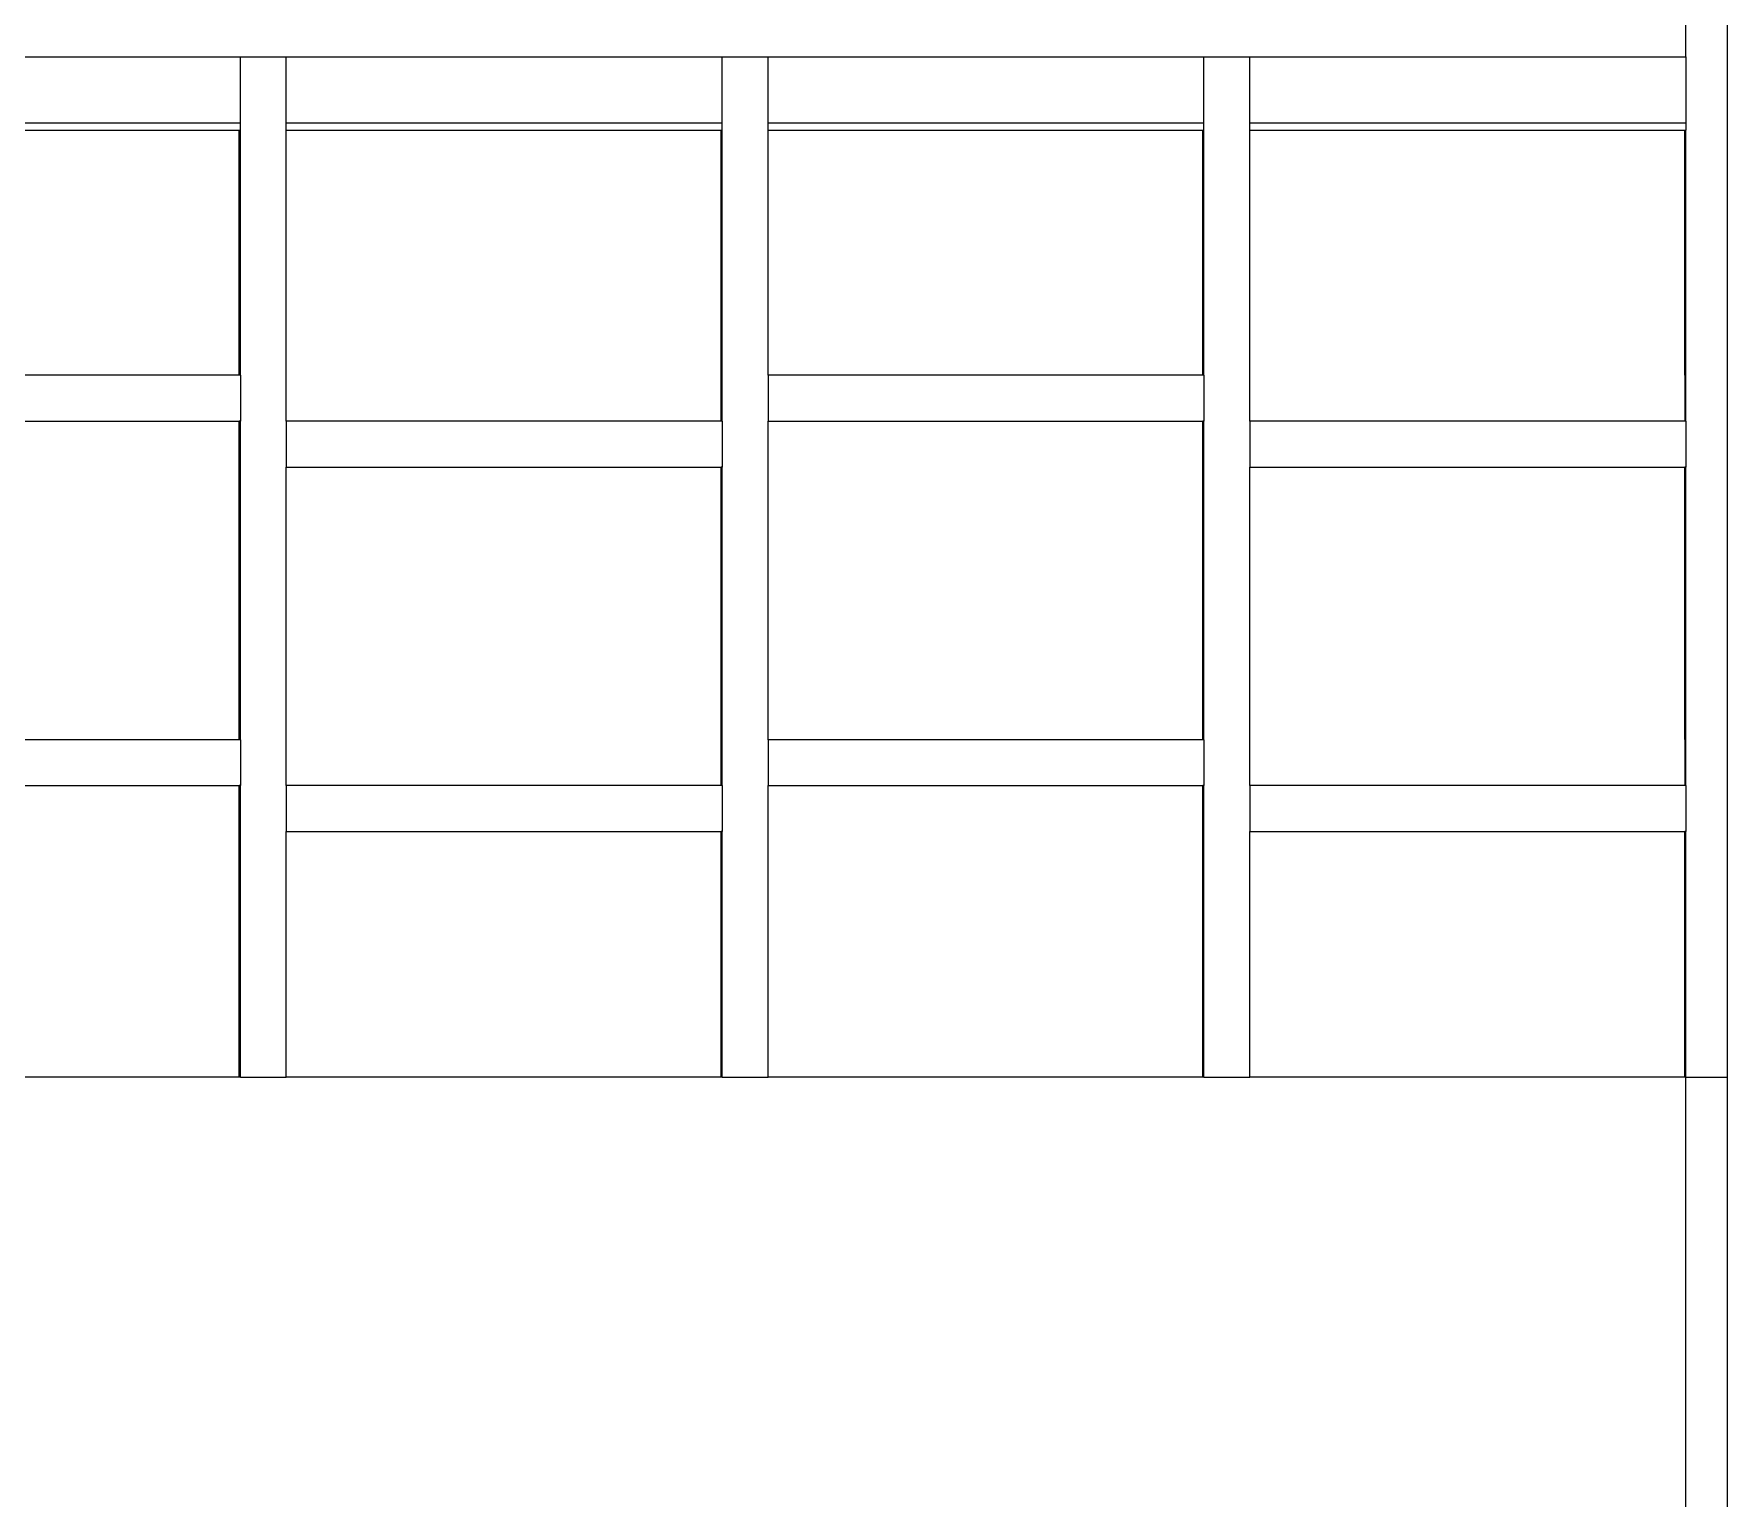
# Model space of a CAD drawing. Header units: metres. Extents: x -59 to 59, y -13 to 12.
# Drawn here: x -25.279 to -21.589, y 5.902 to 9.094 of the extents above; entities that cross this region are included whole.
import ezdxf

# ---------------------------------------------------------------- set-up
doc = ezdxf.new("R2010")
doc.units = ezdxf.units.M

msp = doc.modelspace()

# ---------------------------------------------------------------- linework, layer by layer
for p, q in [((-21.5889, 11.7079), (-21.5889, 6.8193)), ((-21.6789, 9.0436), (-21.6789, 9.1436)), ((-25.7789, 9.0436), (-24.8289, 9.0436)), ((-24.8289, 9.0436), (-24.7289, 9.0436)), ((-24.8289, 8.8996), (-24.8289, 9.0436)), ((-24.7289, 8.8996), (-24.7289, 9.0436)), ((-24.7289, 9.0436), (-23.7789, 9.0436)), ((-23.7789, 9.0436), (-23.6789, 9.0436)), ((-23.7789, 8.8996), (-23.7789, 9.0436)), ((-23.6789, 8.8996), (-23.6789, 9.0436)), ((-23.6789, 9.0436), (-22.7289, 9.0436)), ((-22.7289, 9.0436), (-22.6289, 9.0436)), ((-22.7289, 8.8996), (-22.7289, 9.0436)), ((-22.6289, 8.8996), (-22.6289, 9.0436)), ((-22.6289, 9.0436), (-21.6789, 9.0436)), ((-21.6789, 9.0436), (-21.6789, 8.8996)), ((-25.7789, 8.8996), (-24.8289, 8.8996)), ((-24.8289, 8.8836), (-24.8289, 8.8996)), ((-24.7289, 8.8996), (-23.7789, 8.8996)), ((-24.7289, 8.8836), (-24.7289, 8.8996)), ((-23.7789, 8.8836), (-23.7789, 8.8996)), ((-23.6789, 8.8996), (-22.7289, 8.8996)), ((-23.6789, 8.8836), (-23.6789, 8.8996)), ((-22.7289, 8.8836), (-22.7289, 8.8996)), ((-22.6289, 8.8996), (-21.6789, 8.8996)), ((-22.6289, 8.8836), (-22.6289, 8.8996)), ((-21.6789, 8.8996), (-21.6789, 8.8836)), ((-25.7789, 8.8836), (-24.8312, 8.8836)), ((-24.8312, 8.3493), (-24.8312, 8.8836)), ((-24.8312, 8.8836), (-24.8289, 8.8836)), ((-24.8289, 8.3493), (-24.8289, 8.8836)), ((-24.7289, 8.2493), (-24.7289, 8.8836)), ((-24.7289, 8.8836), (-23.7812, 8.8836)), ((-23.7812, 8.2493), (-23.7812, 8.8836)), ((-23.7812, 8.8836), (-23.7789, 8.8836)), ((-23.7789, 8.2493), (-23.7789, 8.8836)), ((-23.6789, 8.3493), (-23.6789, 8.8836)), ((-23.6789, 8.8836), (-22.7312, 8.8836)), ((-22.7312, 8.3493), (-22.7312, 8.8836)), ((-22.7312, 8.8836), (-22.7289, 8.8836)), ((-22.7289, 8.3493), (-22.7289, 8.8836)), ((-22.6289, 8.8836), (-21.6812, 8.8836)), ((-22.6289, 8.2493), (-22.6289, 8.8836)), ((-21.6812, 8.8836), (-21.6789, 8.8836)), ((-21.6812, 8.3498), (-21.6812, 8.8836)), ((-21.6789, 8.3498), (-21.6789, 8.8836)), ((-24.8312, 8.3493), (-25.7789, 8.3493)), ((-24.8289, 8.3493), (-24.8312, 8.3493)), ((-24.8289, 8.3493), (-24.8289, 8.2493)), ((-23.6789, 8.3493), (-23.6789, 8.2493)), ((-22.7312, 8.3493), (-23.6789, 8.3493)), ((-22.7289, 8.3493), (-22.7312, 8.3493)), ((-22.7289, 8.3493), (-22.7289, 8.2493)), ((-21.6812, 8.3498), (-21.6789, 8.3498)), ((-21.6812, 8.3498), (-21.6812, 8.2498)), ((-21.6789, 8.2498), (-21.6789, 8.3498)), ((-25.7789, 8.2493), (-24.8312, 8.2493)), ((-24.8312, 7.555), (-24.8312, 8.2493)), ((-24.8289, 8.2493), (-24.8312, 8.2493)), ((-24.8289, 7.555), (-24.8289, 8.2493)), ((-24.7289, 8.2493), (-24.7289, 8.1493)), ((-23.7812, 8.2493), (-24.7289, 8.2493)), ((-23.7789, 8.2493), (-23.7812, 8.2493)), ((-23.7789, 8.2493), (-23.7789, 8.1493)), ((-23.6789, 7.555), (-23.6789, 8.2493)), ((-23.6789, 8.2493), (-22.7312, 8.2493)), ((-22.7312, 7.555), (-22.7312, 8.2493)), ((-22.7289, 8.2493), (-22.7312, 8.2493)), ((-22.7289, 7.555), (-22.7289, 8.2493)), ((-22.6289, 8.2493), (-22.6289, 8.1493)), ((-21.6812, 8.2493), (-22.6289, 8.2493)), ((-21.6812, 8.2498), (-21.6789, 8.2498)), ((-21.6812, 8.2498), (-21.6812, 8.2493)), ((-21.6789, 8.2493), (-21.6812, 8.2493)), ((-21.6789, 8.2493), (-21.6789, 8.2498)), ((-21.6789, 8.2493), (-21.6789, 8.1493)), ((-24.7289, 7.455), (-24.7289, 8.1493)), ((-24.7289, 8.1493), (-23.7812, 8.1493)), ((-23.7812, 7.455), (-23.7812, 8.1493)), ((-23.7789, 8.1493), (-23.7812, 8.1493)), ((-23.7789, 7.455), (-23.7789, 8.1493)), ((-22.6289, 7.455), (-22.6289, 8.1493)), ((-22.6289, 8.1493), (-21.6812, 8.1493)), ((-21.6789, 8.1493), (-21.6812, 8.1493)), ((-21.6812, 7.5555), (-21.6812, 8.1493)), ((-21.6789, 7.5555), (-21.6789, 8.1493)), ((-24.8312, 7.555), (-25.7789, 7.555)), ((-24.8289, 7.555), (-24.8312, 7.555)), ((-24.8289, 7.555), (-24.8289, 7.455)), ((-23.6789, 7.555), (-23.6789, 7.455)), ((-22.7312, 7.555), (-23.6789, 7.555)), ((-22.7289, 7.555), (-22.7312, 7.555)), ((-22.7289, 7.555), (-22.7289, 7.455)), ((-21.6812, 7.5555), (-21.6789, 7.5555)), ((-21.6812, 7.5555), (-21.6812, 7.4555)), ((-21.6789, 7.4555), (-21.6789, 7.5555)), ((-25.7789, 7.455), (-24.8312, 7.455)), ((-24.8312, 6.8193), (-24.8312, 7.455)), ((-24.8289, 7.455), (-24.8312, 7.455)), ((-24.8289, 6.8193), (-24.8289, 7.455)), ((-24.7289, 7.455), (-24.7289, 7.355)), ((-23.7812, 7.455), (-24.7289, 7.455)), ((-23.7789, 7.455), (-23.7812, 7.455)), ((-23.7789, 7.455), (-23.7789, 7.355)), ((-23.6789, 6.8193), (-23.6789, 7.455)), ((-23.6789, 7.455), (-22.7312, 7.455)), ((-22.7312, 6.8193), (-22.7312, 7.455)), ((-22.7289, 7.455), (-22.7312, 7.455)), ((-22.7289, 6.8193), (-22.7289, 7.455)), ((-22.6289, 7.455), (-22.6289, 7.355)), ((-21.6812, 7.455), (-22.6289, 7.455)), ((-21.6812, 7.4555), (-21.6789, 7.4555)), ((-21.6812, 7.4555), (-21.6812, 7.455)), ((-21.6789, 7.455), (-21.6812, 7.455)), ((-21.6789, 7.455), (-21.6789, 7.4555)), ((-21.6789, 7.455), (-21.6789, 7.355)), ((-24.7289, 6.8193), (-24.7289, 7.355)), ((-24.7289, 7.355), (-23.7812, 7.355)), ((-23.7812, 6.8193), (-23.7812, 7.355)), ((-23.7789, 7.355), (-23.7812, 7.355)), ((-23.7789, 6.8193), (-23.7789, 7.355)), ((-22.6289, 6.8193), (-22.6289, 7.355)), ((-22.6289, 7.355), (-21.6812, 7.355)), ((-21.6812, 6.8193), (-21.6812, 7.355)), ((-21.6789, 7.355), (-21.6812, 7.355)), ((-21.6789, 6.8193), (-21.6789, 7.355)), ((-24.8312, 6.8193), (-25.7789, 6.8193)), ((-24.8289, 6.8193), (-24.8312, 6.8193)), ((-24.8289, 6.8193), (-24.7289, 6.8193)), ((-23.7812, 6.8193), (-24.7289, 6.8193)), ((-23.7789, 6.8193), (-23.7812, 6.8193)), ((-23.7789, 6.8193), (-23.6789, 6.8193)), ((-22.7312, 6.8193), (-23.6789, 6.8193)), ((-22.7289, 6.8193), (-22.7312, 6.8193)), ((-22.7289, 6.8193), (-22.6289, 6.8193)), ((-21.6812, 6.8193), (-22.6289, 6.8193)), ((-21.6789, 6.8193), (-21.6812, 6.8193)), ((-21.6789, 5.7693), (-21.6789, 6.8193)), ((-21.6789, 6.8193), (-21.5889, 6.8193)), ((-21.5889, 6.8193), (-21.5889, 5.7693))]:
    msp.add_line(p, q)

doc.saveas('drawing.dxf')
